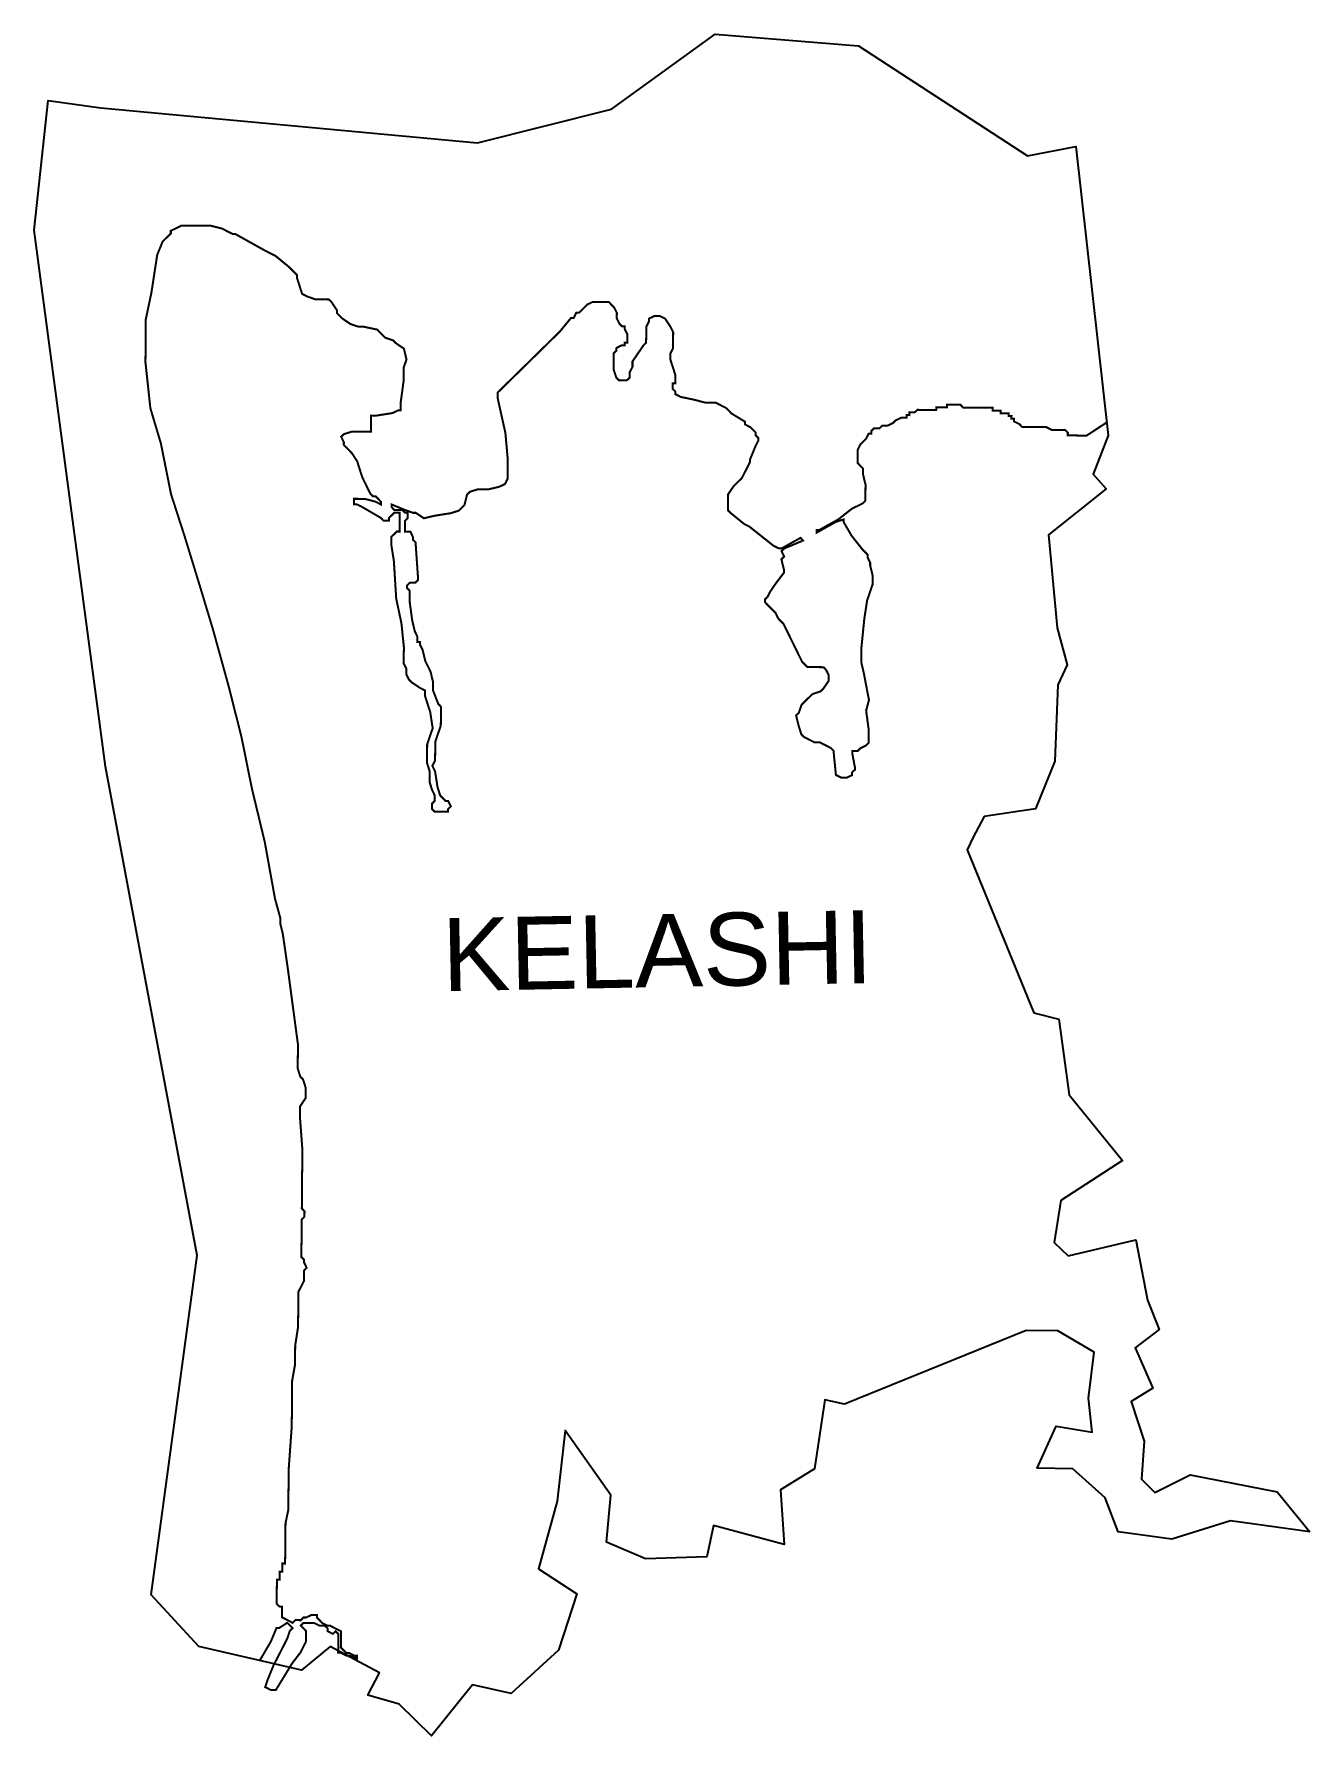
# Model space of a CAD drawing. Header units: metres. Extents: x 293535 to 295436, y 1981150 to 1983687.
import ezdxf

# ---------------------------------------------------------------- set-up
doc = ezdxf.new("R2010")
doc.units = ezdxf.units.M
for name, color, linetype in [('HIGH TIDE LINE', 6, 'Continuous'), ('village', 3, 'Continuous'), ('VILLAGE NAME', 250, 'Continuous')]:
    doc.layers.add(name, color=color, linetype=linetype)
doc.styles.get("Standard").update_dxf_attribs({"font": 'calibri.ttf'})

msp = doc.modelspace()

# ---------------------------------------------------------------- linework, layer by layer
at = {"layer": 'HIGH TIDE LINE', "lineweight": 0}
msp.add_lwpolyline([(295133.2, 1983108, 3.01, 3.01, 0), (295127.1, 1983104.1, 3.01, 3.01, 0), (295102.9, 1983088.2, 3.01, 3.01, 0), (295074.9, 1983088.5, 3.01, 3.01, 0), (295074.9, 1983092.5, 3.01, 3.01, 0), (295070.9, 1983096.5, 3.01, 3.01, 0), (295050.9, 1983096.7, 3.01, 3.01, 0), (295042.9, 1983100.8, 3.01, 3.01, 0), (295006.8, 1983101.1, 3.01, 3.01, 0), (295002.9, 1983105.2, 3.01, 3.01, 0), (294994.9, 1983109.3, 3.01, 3.01, 0), (294994.9, 1983113.3, 3.01, 3.01, 0), (294990.9, 1983113.3, 3.01, 3.01, 0), (294991, 1983117.3, 3.01, 3.01, 0), (294987, 1983117.4, 3.01, 3.01, 0), (294987, 1983121.4, 3.01, 3.01, 0), (294975, 1983121.5, 3.01, 3.01, 0), (294975, 1983125.5, 3.01, 3.01, 0), (294963, 1983125.6, 3.01, 3.01, 0), (294963, 1983129.6, 3.01, 3.01, 0), (294918.9, 1983130, 3.01, 3.01, 0), (294915, 1983134.1, 3.01, 3.01, 0), (294894.9, 1983134.2, 3.01, 3.01, 0), (294894.9, 1983130.2, 3.01, 3.01, 0), (294878.9, 1983130.4, 3.01, 3.01, 0), (294878.8, 1983126.4, 3.01, 3.01, 0), (294850.8, 1983126.6, 3.01, 3.01, 0), (294846.7, 1983122.7, 3.01, 3.01, 0), (294838.7, 1983122.7, 3.01, 3.01, 0), (294838.7, 1983118.7, 3.01, 3.01, 0), (294834.7, 1983118.8, 3.01, 3.01, 0), (294834.6, 1983114.7, 3.01, 3.01, 0), (294826.6, 1983114.8, 3.01, 3.01, 0), (294818.5, 1983110.9, 3.01, 3.01, 0), (294814.5, 1983106.9, 3.01, 3.01, 0), (294806.5, 1983103, 3.01, 3.01, 0), (294798.4, 1983103.1, 3.01, 3.01, 0), (294794.4, 1983099.1, 3.01, 3.01, 0), (294786.4, 1983099.2, 3.01, 3.01, 0), (294782.3, 1983095.2, 3.01, 3.01, 0), (294782.3, 1983091.2, 3.01, 3.01, 0), (294778.3, 1983091.2, 3.01, 3.01, 0), (294774.2, 1983083.2, 3.01, 3.01, 0), (294770.2, 1983079.3, 3.01, 3.01, 0), (294766.1, 1983075.3, 3.01, 3.01, 0), (294762, 1983067.3, 3.01, 3.01, 0), (294761.9, 1983047.3, 3.01, 3.01, 0), (294765.8, 1983043.2, 3.01, 3.01, 0), (294769.8, 1983039.2, 3.01, 3.01, 0), (294769.7, 1983031.2, 3.01, 3.01, 0), (294773.6, 1983015.1, 3.01, 3.01, 0), (294773.4, 1982991, 3.01, 3.01, 0), (294769.3, 1982987.1, 3.01, 3.01, 0), (294753.2, 1982979.2, 3.01, 3.01, 0), (294733, 1982963.3, 3.01, 3.01, 0), (294704.8, 1982947.6, 3.01, 3.01, 0), (294700.8, 1982947.6, 3.01, 3.01, 0), (294700.8, 1982943.6, 3.01, 3.01, 0), (294729, 1982959.4, 3.01, 3.01, 0), (294741, 1982963.3, 3.01, 3.01, 0), (294741, 1982959.3, 3.01, 3.01, 0), (294752.8, 1982939.1, 3.01, 3.01, 0), (294768.7, 1982918.9, 3.01, 3.01, 0), (294776.6, 1982910.8, 3.01, 3.01, 0), (294776.6, 1982906.8, 3.01, 3.01, 0), (294780.5, 1982898.8, 3.01, 3.01, 0), (294780.5, 1982894.8, 3.01, 3.01, 0), (294784.4, 1982878.7, 3.01, 3.01, 0), (294784.2, 1982866.7, 3.01, 3.01, 0), (294780.1, 1982854.7, 3.01, 3.01, 0), (294776, 1982842.7, 3.01, 3.01, 0), (294771.7, 1982814.7, 3.01, 3.01, 0), (294767.3, 1982770.6, 3.01, 3.01, 0), (294767.2, 1982750.6, 3.01, 3.01, 0), (294771, 1982734.5, 3.01, 3.01, 0), (294774.8, 1982714.4, 3.01, 3.01, 0), (294778.7, 1982694.3, 3.01, 3.01, 0), (294774.5, 1982678.3, 3.01, 3.01, 0), (294778.3, 1982650.2, 3.01, 3.01, 0), (294778.1, 1982630.2, 3.01, 3.01, 0), (294774, 1982626.2, 3.01, 3.01, 0), (294766, 1982622.3, 3.01, 3.01, 0), (294761.9, 1982618.3, 3.01, 3.01, 0), (294753.9, 1982618.4, 3.01, 3.01, 0), (294753.9, 1982614.4, 3.01, 3.01, 0), (294757.7, 1982594.3, 3.01, 3.01, 0), (294757.7, 1982590.3, 3.01, 3.01, 0), (294753.6, 1982586.3, 3.01, 3.01, 0), (294753.6, 1982582.3, 3.01, 3.01, 0), (294745.5, 1982578.4, 3.01, 3.01, 0), (294737.5, 1982578.5, 3.01, 3.01, 0), (294729.5, 1982582.5, 3.01, 3.01, 0), (294725.9, 1982618.6, 3.01, 3.01, 0), (294721.9, 1982622.7, 3.01, 3.01, 0), (294705.9, 1982630.9, 3.01, 3.01, 0), (294697.9, 1982630.9, 3.01, 3.01, 0), (294689.9, 1982635, 3.01, 3.01, 0), (294682, 1982639.1, 3.01, 3.01, 0), (294678, 1982643.1, 3.01, 3.01, 0), (294674.1, 1982655.2, 3.01, 3.01, 0), (294670.2, 1982671.3, 3.01, 3.01, 0), (294674.3, 1982675.2, 3.01, 3.01, 0), (294678.4, 1982687.2, 3.01, 3.01, 0), (294682.4, 1982691.2, 3.01, 3.01, 0), (294686.5, 1982695.2, 3.01, 3.01, 0), (294694.6, 1982703.1, 3.01, 3.01, 0), (294706.6, 1982707, 3.01, 3.01, 0), (294710.7, 1982711, 3.01, 3.01, 0), (294718.8, 1982722.9, 3.01, 3.01, 0), (294718.9, 1982731, 3.01, 3.01, 0), (294714.9, 1982739, 3.01, 3.01, 0), (294711, 1982743.1, 3.01, 3.01, 0), (294686.9, 1982743.3, 3.01, 3.01, 0), (294679, 1982751.4, 3.01, 3.01, 0), (294667.2, 1982775.5, 3.01, 3.01, 0), (294651.4, 1982807.7, 3.01, 3.01, 0), (294643.5, 1982815.8, 3.01, 3.01, 0), (294639.6, 1982823.9, 3.01, 3.01, 0), (294631.6, 1982832, 3.01, 3.01, 0), (294623.7, 1982840.1, 3.01, 3.01, 0), (294623.7, 1982844.1, 3.01, 3.01, 0), (294627.8, 1982848.1, 3.01, 3.01, 0), (294631.8, 1982856, 3.01, 3.01, 0), (294640, 1982868, 3.01, 3.01, 0), (294652.1, 1982883.9, 3.01, 3.01, 0), (294652.2, 1982887.9, 3.01, 3.01, 0), (294648.3, 1982904, 3.01, 3.01, 0), (294652.4, 1982908, 3.01, 3.01, 0), (294648.4, 1982916, 3.01, 3.01, 0), (294652.5, 1982920, 3.01, 3.01, 0), (294680.6, 1982931.8, 3.01, 3.01, 0), (294676.7, 1982935.8, 3.01, 3.01, 0), (294648.5, 1982920, 3.01, 3.01, 0), (294644.4, 1982920.1, 3.01, 3.01, 0), (294636.5, 1982924.1, 3.01, 3.01, 0), (294600.7, 1982952.5, 3.01, 3.01, 0), (294592.7, 1982956.6, 3.01, 3.01, 0), (294572.8, 1982972.8, 3.01, 3.01, 0), (294568.8, 1982976.9, 3.01, 3.01, 0), (294569, 1983000.9, 3.01, 3.01, 0), (294577.2, 1983012.9, 3.01, 3.01, 0), (294589.3, 1983024.8, 3.01, 3.01, 0), (294593.4, 1983032.8, 3.01, 3.01, 0), (294601.5, 1983048.7, 3.01, 3.01, 0), (294601.6, 1983052.7, 3.01, 3.01, 0), (294609.8, 1983072.7, 3.01, 3.01, 0), (294613.9, 1983080.7, 3.01, 3.01, 0), (294613.9, 1983084.7, 3.01, 3.01, 0), (294609.9, 1983088.7, 3.01, 3.01, 0), (294610, 1983092.8, 3.01, 3.01, 0), (294602, 1983100.8, 3.01, 3.01, 0), (294594, 1983104.9, 3.01, 3.01, 0), (294594.1, 1983108.9, 3.01, 3.01, 0), (294574.1, 1983121.1, 3.01, 3.01, 0), (294566.2, 1983129.2, 3.01, 3.01, 0), (294550.2, 1983137.4, 3.01, 3.01, 0), (294534.2, 1983137.5, 3.01, 3.01, 0), (294518.2, 1983141.7, 3.01, 3.01, 0), (294498.2, 1983145.9, 3.01, 3.01, 0), (294490.2, 1983150, 3.01, 3.01, 0), (294490.3, 1983154, 3.01, 3.01, 0), (294486.3, 1983158, 3.01, 3.01, 0), (294486.4, 1983166, 3.01, 3.01, 0), (294490.4, 1983166, 3.01, 3.01, 0), (294490.5, 1983178, 3.01, 3.01, 0), (294482.7, 1983202.2, 3.01, 3.01, 0), (294482.8, 1983210.2, 3.01, 3.01, 0), (294486.9, 1983218.2, 3.01, 3.01, 0), (294487.1, 1983242.2, 3.01, 3.01, 0), (294483.1, 1983250.3, 3.01, 3.01, 0), (294475.2, 1983262.4, 3.01, 3.01, 0), (294467.3, 1983266.4, 3.01, 3.01, 0), (294459.2, 1983266.5, 3.01, 3.01, 0), (294451.2, 1983262.6, 3.01, 3.01, 0), (294451.1, 1983258.6, 3.01, 3.01, 0), (294447.1, 1983250.6, 3.01, 3.01, 0), (294446.8, 1983226.5, 3.01, 3.01, 0), (294442.8, 1983222.6, 3.01, 3.01, 0), (294426.5, 1983198.7, 3.01, 3.01, 0), (294426.5, 1983190.6, 3.01, 3.01, 0), (294422.4, 1983182.7, 3.01, 3.01, 0), (294422.3, 1983174.6, 3.01, 3.01, 0), (294418.3, 1983170.7, 3.01, 3.01, 0), (294406.3, 1983170.8, 3.01, 3.01, 0), (294402.3, 1983174.8, 3.01, 3.01, 0), (294398.4, 1983186.9, 3.01, 3.01, 0), (294398.6, 1983210.9, 3.01, 3.01, 0), (294402.6, 1983214.9, 3.01, 3.01, 0), (294402.7, 1983218.9, 3.01, 3.01, 0), (294410.7, 1983222.9, 3.01, 3.01, 0), (294414.7, 1983222.8, 3.01, 3.01, 0), (294414.8, 1983226.8, 3.01, 3.01, 0), (294418.8, 1983226.8, 3.01, 3.01, 0), (294418.9, 1983238.8, 3.01, 3.01, 0), (294415, 1983246.9, 3.01, 3.01, 0), (294415, 1983250.9, 3.01, 3.01, 0), (294411, 1983250.9, 3.01, 3.01, 0), (294407, 1983255, 3.01, 3.01, 0), (294403.1, 1983263, 3.01, 3.01, 0), (294403.2, 1983271, 3.01, 3.01, 0), (294399.2, 1983279.1, 3.01, 3.01, 0), (294395.3, 1983283.1, 3.01, 3.01, 0), (294391.3, 1983287.2, 3.01, 3.01, 0), (294367.2, 1983287.4, 3.01, 3.01, 0), (294359.2, 1983283.5, 3.01, 3.01, 0), (294347.1, 1983271.5, 3.01, 3.01, 0), (294343, 1983271.6, 3.01, 3.01, 0), (294339, 1983263.6, 3.01, 3.01, 0), (294335, 1983263.6, 3.01, 3.01, 0), (294318.7, 1983243.7, 3.01, 3.01, 0), (294266.2, 1983192.1, 3.01, 3.01, 0), (294229.8, 1983156.4, 3.01, 3.01, 0), (294225.7, 1983152.4, 3.01, 3.01, 0), (294225.6, 1983144.4, 3.01, 3.01, 0), (294237.2, 1983092.2, 3.01, 3.01, 0), (294240.8, 1983052, 3.01, 3.01, 0), (294240.6, 1983024, 3.01, 3.01, 0), (294236.5, 1983016, 3.01, 3.01, 0), (294228.4, 1983012.1, 3.01, 3.01, 0), (294212.4, 1983008.2, 3.01, 3.01, 0), (294196.3, 1983008.3, 3.01, 3.01, 0), (294184.3, 1983004.4, 3.01, 3.01, 0), (294180.2, 1983000.5, 3.01, 3.01, 0), (294176.1, 1982984.5, 3.01, 3.01, 0), (294168, 1982976.5, 3.01, 3.01, 0), (294155.9, 1982972.6, 3.01, 3.01, 0), (294131.8, 1982968.8, 3.01, 3.01, 0), (294115.8, 1982965, 3.01, 3.01, 0), (294103.8, 1982973.1, 3.01, 3.01, 0), (294099.8, 1982973.1, 3.01, 3.01, 0), (294087.8, 1982977.3, 3.01, 3.01, 0), (294067.9, 1982985.5, 3.01, 3.01, 0), (294067.8, 1982981.5, 3.01, 3.01, 0), (294071.8, 1982977.4, 3.01, 3.01, 0), (294083.8, 1982977.3, 3.01, 3.01, 0), (294087.8, 1982973.3, 3.01, 3.01, 0), (294091.8, 1982973.2, 3.01, 3.01, 0), (294091.7, 1982965.2, 3.01, 3.01, 0), (294087.7, 1982961.2, 3.01, 3.01, 0), (294087.5, 1982945.2, 3.01, 3.01, 0), (294095.6, 1982945.1, 3.01, 3.01, 0), (294099.5, 1982937.1, 3.01, 3.01, 0), (294099.5, 1982933.1, 3.01, 3.01, 0), (294103.4, 1982929, 3.01, 3.01, 0), (294107, 1982876.9, 3.01, 3.01, 0), (294106.9, 1982872.9, 3.01, 3.01, 0), (294102.9, 1982868.9, 3.01, 3.01, 0), (294094.9, 1982869, 3.01, 3.01, 0), (294090.8, 1982865, 3.01, 3.01, 0), (294090.8, 1982861, 3.01, 3.01, 0), (294094.7, 1982856.9, 3.01, 3.01, 0), (294094.6, 1982840.9, 3.01, 3.01, 0), (294098.4, 1982812.8, 3.01, 3.01, 0), (294102.2, 1982796.7, 3.01, 3.01, 0), (294106.1, 1982788.7, 3.01, 3.01, 0), (294106.1, 1982780.7, 3.01, 3.01, 0), (294110.1, 1982780.6, 3.01, 3.01, 0), (294110, 1982776.6, 3.01, 3.01, 0), (294114, 1982768.6, 3.01, 3.01, 0), (294117.8, 1982752.5, 3.01, 3.01, 0), (294121.8, 1982744.4, 3.01, 3.01, 0), (294125.7, 1982736.4, 3.01, 3.01, 0), (294129.6, 1982720.3, 3.01, 3.01, 0), (294129.5, 1982708.3, 3.01, 3.01, 0), (294137.3, 1982688.2, 3.01, 3.01, 0), (294141.3, 1982684.1, 3.01, 3.01, 0), (294141, 1982656.1, 3.01, 3.01, 0), (294132.8, 1982632.1, 3.01, 3.01, 0), (294132.5, 1982604, 3.01, 3.01, 0), (294128.4, 1982596.1, 3.01, 3.01, 0), (294132.4, 1982588, 3.01, 3.01, 0), (294136.2, 1982563.9, 3.01, 3.01, 0), (294140.1, 1982551.9, 3.01, 3.01, 0), (294148, 1982543.8, 3.01, 3.01, 0), (294152, 1982543.7, 3.01, 3.01, 0), (294155.9, 1982535.7, 3.01, 3.01, 0), (294151.9, 1982531.7, 3.01, 3.01, 0), (294151.9, 1982527.7, 3.01, 3.01, 0), (294131.8, 1982527.9, 3.01, 3.01, 0), (294127.8, 1982531.9, 3.01, 3.01, 0), (294127.9, 1982539.9, 3.01, 3.01, 0), (294132, 1982543.9, 3.01, 3.01, 0), (294132, 1982551.9, 3.01, 3.01, 0), (294128.1, 1982560, 3.01, 3.01, 0), (294124.2, 1982572, 3.01, 3.01, 0), (294124.4, 1982588.1, 3.01, 3.01, 0), (294120.5, 1982600.1, 3.01, 3.01, 0), (294120.7, 1982628.2, 3.01, 3.01, 0), (294124.8, 1982640.2, 3.01, 3.01, 0), (294128.9, 1982652.2, 3.01, 3.01, 0), (294125.2, 1982676.3, 3.01, 3.01, 0), (294117.4, 1982700.4, 3.01, 3.01, 0), (294117.4, 1982708.4, 3.01, 3.01, 0), (294109.5, 1982712.5, 3.01, 3.01, 0), (294097.5, 1982720.6, 3.01, 3.01, 0), (294093.5, 1982724.7, 3.01, 3.01, 0), (294089.6, 1982732.7, 3.01, 3.01, 0), (294089.7, 1982740.7, 3.01, 3.01, 0), (294085.7, 1982748.8, 3.01, 3.01, 0), (294086, 1982772.8, 3.01, 3.01, 0), (294082.3, 1982808.9, 3.01, 3.01, 0), (294074.6, 1982845.1, 3.01, 3.01, 0), (294071.1, 1982901.3, 3.01, 3.01, 0), (294067.3, 1982925.3, 3.01, 3.01, 0), (294067.4, 1982937.4, 3.01, 3.01, 0), (294075.5, 1982945.3, 3.01, 3.01, 0), (294079.5, 1982945.3, 3.01, 3.01, 0), (294079.8, 1982973.3, 3.01, 3.01, 0), (294071.8, 1982973.4, 3.01, 3.01, 0), (294067.7, 1982969.4, 3.01, 3.01, 0), (294063.7, 1982965.5, 3.01, 3.01, 0), (294063.6, 1982961.5, 3.01, 3.01, 0), (294055.6, 1982961.5, 3.01, 3.01, 0), (294051.7, 1982965.6, 3.01, 3.01, 0), (294023.7, 1982981.9, 3.01, 3.01, 0), (294015.8, 1982985.9, 3.01, 3.01, 0), (294011.8, 1982986, 3.01, 3.01, 0), (294011.8, 1982994, 3.01, 3.01, 0), (294027.9, 1982993.9, 3.01, 3.01, 0), (294043.9, 1982989.7, 3.01, 3.01, 0), (294051.8, 1982985.6, 3.01, 3.01, 0), (294051.9, 1982989.6, 3.01, 3.01, 0), (294043.9, 1982997.7, 3.01, 3.01, 0), (294039.9, 1982997.8, 3.01, 3.01, 0), (294035.9, 1983001.8, 3.01, 3.01, 0), (294032, 1983009.8, 3.01, 3.01, 0), (294024.1, 1983026, 3.01, 3.01, 0), (294020.2, 1983038, 3.01, 3.01, 0), (294016.4, 1983050.1, 3.01, 3.01, 0), (294008.4, 1983062.2, 3.01, 3.01, 0), (294000.5, 1983070.3, 3.01, 3.01, 0), (293996.5, 1983074.3, 3.01, 3.01, 0), (293996.6, 1983078.3, 3.01, 3.01, 0), (293992.6, 1983086.4, 3.01, 3.01, 0), (293996.7, 1983090.4, 3.01, 3.01, 0), (294008.7, 1983094.2, 3.01, 3.01, 0), (294036.8, 1983094, 3.01, 3.01, 0), (294037, 1983118, 3.01, 3.01, 0), (294045, 1983118, 3.01, 3.01, 0), (294069.1, 1983121.8, 3.01, 3.01, 0), (294077.2, 1983125.7, 3.01, 3.01, 0), (294081.2, 1983125.7, 3.01, 3.01, 0), (294081.3, 1983137.7, 3.01, 3.01, 0), (294085.6, 1983169.7, 3.01, 3.01, 0), (294085.8, 1983189.8, 3.01, 3.01, 0), (294089.9, 1983201.7, 3.01, 3.01, 0), (294086, 1983217.8, 3.01, 3.01, 0), (294074.1, 1983225.9, 3.01, 3.01, 0), (294070.1, 1983230, 3.01, 3.01, 0), (294058.1, 1983234.1, 3.01, 3.01, 0), (294046.2, 1983246.2, 3.01, 3.01, 0), (294026.2, 1983250.4, 3.01, 3.01, 0), (294018.2, 1983250.5, 3.01, 3.01, 0), (294006.2, 1983254.6, 3.01, 3.01, 0), (293994.2, 1983262.8, 3.01, 3.01, 0), (293986.3, 1983270.8, 3.01, 3.01, 0), (293986.3, 1983274.9, 3.01, 3.01, 0), (293978.4, 1983287, 3.01, 3.01, 0), (293974.5, 1983291, 3.01, 3.01, 0), (293954.4, 1983291.2, 3.01, 3.01, 0), (293942.4, 1983295.3, 3.01, 3.01, 0), (293934.5, 1983299.4, 3.01, 3.01, 0), (293930.6, 1983311.4, 3.01, 3.01, 0), (293926.7, 1983323.5, 3.01, 3.01, 0), (293926.7, 1983327.5, 3.01, 3.01, 0), (293914.8, 1983339.6, 3.01, 3.01, 0), (293894.9, 1983355.9, 3.01, 3.01, 0), (293878.9, 1983364, 3.01, 3.01, 0), (293835.1, 1983388.5, 3.01, 3.01, 0), (293831.1, 1983388.5, 3.01, 3.01, 0), (293815.1, 1983396.7, 3.01, 3.01, 0), (293799.1, 1983400.8, 3.01, 3.01, 0), (293755, 1983401.2, 3.01, 3.01, 0), (293747, 1983397.3, 3.01, 3.01, 0), (293738.9, 1983393.4, 3.01, 3.01, 0), (293738.9, 1983389.4, 3.01, 3.01, 0), (293726.7, 1983377.4, 3.01, 3.01, 0), (293718.6, 1983357.5, 3.01, 3.01, 0), (293714.3, 1983329.5, 3.01, 3.01, 0), (293710, 1983301.4, 3.01, 3.01, 0), (293701.6, 1983261.4, 3.01, 3.01, 0), (293701.1, 1983197.3, 3.01, 3.01, 0), (293708.4, 1983129.1, 3.01, 3.01, 0), (293724, 1983076.8, 3.01, 3.01, 0), (293739.3, 1983000.5, 3.01, 3.01, 0), (293758.8, 1982940.2, 3.01, 3.01, 0), (293782.2, 1982863.8, 3.01, 3.01, 0), (293801.6, 1982799.5, 3.01, 3.01, 0), (293824.9, 1982715.1, 3.01, 3.01, 0), (293844.2, 1982638.7, 3.01, 3.01, 0), (293859.6, 1982562.4, 3.01, 3.01, 0), (293878.9, 1982482.1, 3.01, 3.01, 0), (293894.1, 1982397.8, 3.01, 3.01, 0), (293901.9, 1982369.6, 3.01, 3.01, 0), (293901.8, 1982361.6, 3.01, 3.01, 0), (293905.7, 1982345.5, 3.01, 3.01, 0), (293913.2, 1982293.4, 3.01, 3.01, 0), (293920.7, 1982237.2, 3.01, 3.01, 0), (293928.2, 1982181, 3.01, 3.01, 0), (293927.9, 1982144.9, 3.01, 3.01, 0), (293931.8, 1982132.8, 3.01, 3.01, 0), (293935.8, 1982128.8, 3.01, 3.01, 0), (293939.7, 1982116.7, 3.01, 3.01, 0), (293939.5, 1982100.7, 3.01, 3.01, 0), (293931.4, 1982088.7, 3.01, 3.01, 0), (293931.2, 1982072.7, 3.01, 3.01, 0), (293934.8, 1982024.6, 3.01, 3.01, 0), (293934, 1981936.4, 3.01, 3.01, 0), (293938, 1981932.3, 3.01, 3.01, 0), (293937.9, 1981924.3, 3.01, 3.01, 0), (293933.9, 1981920.3, 3.01, 3.01, 0), (293933.3, 1981864.2, 3.01, 3.01, 0), (293937.3, 1981860.2, 3.01, 3.01, 0), (293937.3, 1981856.2, 3.01, 3.01, 0), (293941.2, 1981848.1, 3.01, 3.01, 0), (293937.2, 1981844.1, 3.01, 3.01, 0), (293937, 1981828.1, 3.01, 3.01, 0), (293928.9, 1981812.2, 3.01, 3.01, 0), (293928.4, 1981760, 3.01, 3.01, 0), (293924.1, 1981732, 3.01, 3.01, 0), (293923.9, 1981704, 3.01, 3.01, 0), (293919.6, 1981679.9, 3.01, 3.01, 0), (293919, 1981611.8, 3.01, 3.01, 0), (293914.4, 1981547.7, 3.01, 3.01, 0), (293913.9, 1981487.6, 3.01, 3.01, 0), (293909.7, 1981467.6, 3.01, 3.01, 0), (293909.1, 1981407.4, 3.01, 3.01, 0), (293905.1, 1981407.5, 3.01, 3.01, 0), (293905, 1981395.4, 3.01, 3.01, 0), (293901, 1981395.5, 3.01, 3.01, 0), (293900.9, 1981383.5, 3.01, 3.01, 0), (293896.9, 1981383.5, 3.01, 3.01, 0), (293896.5, 1981347.4, 3.01, 3.01, 0), (293900.5, 1981343.4, 3.01, 3.01, 0), (293904.5, 1981343.3, 3.01, 3.01, 0), (293904.4, 1981327.3, 3.01, 3.01, 0), (293912.4, 1981323.2, 3.01, 3.01, 0), (293920.3, 1981319.1, 3.01, 3.01, 0), (293924.4, 1981323.1, 3.01, 3.01, 0), (293932.4, 1981323, 3.01, 3.01, 0), (293936.4, 1981327, 3.01, 3.01, 0), (293940.5, 1981327, 3.01, 3.01, 0), (293948.5, 1981330.9, 3.01, 3.01, 0), (293956.5, 1981330.8, 3.01, 3.01, 0), (293956.5, 1981326.8, 3.01, 3.01, 0), (293960.5, 1981322.8, 3.01, 3.01, 0), (293964.4, 1981318.7, 3.01, 3.01, 0), (293972.4, 1981314.7, 3.01, 3.01, 0), (293976.4, 1981314.6, 3.01, 3.01, 0), (293984.4, 1981310.5, 3.01, 3.01, 0), (293992.4, 1981306.5, 3.01, 3.01, 0), (293992.1, 1981282.4, 3.01, 3.01, 0), (294000.1, 1981274.3, 3.01, 3.01, 0), (294004.1, 1981274.3, 3.01, 3.01, 0), (294012.1, 1981270.2, 3.01, 3.01, 0), (294016.1, 1981270.2, 3.01, 3.01, 0), (294016, 1981266.1, 3.01, 3.01, 0), (294004.1, 1981270.3, 3.01, 3.01, 0), (294000.1, 1981270.3, 3.01, 3.01, 0), (293992.1, 1981274.4, 3.01, 3.01, 0), (293988.1, 1981274.4, 3.01, 3.01, 0), (293988.3, 1981302.5, 3.01, 3.01, 0), (293984.4, 1981306.5, 3.01, 3.01, 0), (293980.3, 1981302.6, 3.01, 3.01, 0), (293972.3, 1981306.6, 3.01, 3.01, 0), (293972.4, 1981310.6, 3.01, 3.01, 0), (293968.4, 1981314.7, 3.01, 3.01, 0), (293960.4, 1981314.8, 3.01, 3.01, 0), (293952.4, 1981318.8, 3.01, 3.01, 0), (293936.4, 1981319, 3.01, 3.01, 0), (293932.3, 1981315, 3.01, 3.01, 0), (293936.3, 1981311, 3.01, 3.01, 0), (293940.3, 1981306.9, 3.01, 3.01, 0), (293940.1, 1981290.9, 3.01, 3.01, 0), (293932, 1981274.9, 3.01, 3.01, 0), (293919.8, 1981259, 3.01, 3.01, 0), (293895.4, 1981219.1, 3.01, 3.01, 0), (293887.4, 1981219.2, 3.01, 3.01, 0), (293879.4, 1981223.3, 3.01, 3.01, 0), (293883.5, 1981235.3, 3.01, 3.01, 0), (293891.7, 1981255.3, 3.01, 3.01, 0), (293912.1, 1981295.2, 3.01, 3.01, 0), (293916.2, 1981307.2, 3.01, 3.01, 0), (293920.3, 1981311.1, 3.01, 3.01, 0), (293912.3, 1981319.2, 3.01, 3.01, 0), (293900.2, 1981311.3, 3.01, 3.01, 0), (293896.2, 1981311.3, 3.01, 3.01, 0), (293888, 1981291.4, 3.01, 3.01, 0), (293871.7, 1981263.5, 3.01, 3.01, 0), (293871.5, 1981262.7, 3.01, 3.01, 0)], format="xyseb", dxfattribs=at)
at = {"layer": 'village', "color": 3}
msp.add_polyline3d([(295435.5, 1981454.6, 0), (295317, 1981470.8, 0), (295229.7, 1981443.6, 0), (295149.9, 1981454.8, 0), (295130.7, 1981505.5, 0), (295082.5, 1981548.3, 0), (295029.3, 1981549.3, 0), (295057.3, 1981612, 0), (295111.1, 1981603, 0), (295105.5, 1981653.9, 0), (295114.2, 1981722.4, 0), (295060.1, 1981754.3, 0), (295012.9, 1981754.9, 0), (294742.4, 1981644.8, 0), (294712.8, 1981651.4, 0), (294697.8, 1981548.6, 0), (294646.8, 1981517.2, 0), (294652.2, 1981435.6, 0), (294547.2, 1981463.9, 0), (294537, 1981417.5, 0), (294445.9, 1981414.4, 0), (294387.7, 1981439.2, 0), (294394, 1981509.4, 0), (294326, 1981605.6, 0), (294314.1, 1981500.5, 0), (294286.5, 1981399.5, 0), (294343.5, 1981362.3, 0), (294316.1, 1981278.3, 0), (294246, 1981213.5, 0), (294188.1, 1981226.8, 0), (294126.9, 1981150.5, 0), (294079, 1981198.1, 0), (294032.4, 1981211.1, 0), (294049.5, 1981244.3, 0), (293976.4, 1981283.7, 0), (293933.3, 1981248.4, 0), (293780.4, 1981283.6, 0), (293709.5, 1981360.8, 0), (293778.3, 1981866.6, 0), (293641.6, 1982595.3, 0), (293535.2, 1983394.1, 0), (293556, 1983587.6, 0), (293634.7, 1983576.8, 0), (294195.8, 1983524.4, 0), (294395.2, 1983574.7, 0), (294549.4, 1983686.6, 0), (294762.9, 1983669, 0), (295014.6, 1983505.3, 0), (295086.8, 1983519, 0), (295135.1, 1983088.5, 0), (295112.8, 1983030.5, 0), (295131.9, 1983008.7, 0), (295046, 1982940.3, 0), (295058.8, 1982801.7, 0), (295074.1, 1982746.8, 0), (295059.8, 1982716.6, 0), (295055.5, 1982603.3, 0), (295026.6, 1982531.9, 0), (294950.1, 1982520.7, 0), (294934, 1982489.8, 0), (294925, 1982471.1, 0), (295024.3, 1982227.8, 0), (295061.6, 1982218.7, 0), (295077, 1982105.9, 0), (295156.3, 1982008, 0), (295064.6, 1981948.4, 0), (295054.4, 1981885.7, 0), (295075.5, 1981865.9, 0), (295176.3, 1981889.6, 0), (295193.4, 1981800.1, 0), (295211.1, 1981756.3, 0), (295175.4, 1981728.7, 0), (295201.7, 1981668.9, 0), (295169.1, 1981648.8, 0), (295188.5, 1981589.7, 0), (295184.5, 1981533.3, 0), (295204.3, 1981513.5, 0), (295257, 1981539.4, 0), (295386.5, 1981514.1, 0)], close=True, dxfattribs=at)

# ---------------------------------------------------------------- texts
at = {"layer": 'VILLAGE NAME', "insert": (294141.7, 1982368.9), "char_height": 108.748, "attachment_point": 1, "rotation": 1.1028}
msp.add_mtext_dynamic_manual_height_columns('{\\fArial|b0|i0|c0|p34;KELASHI}', width=1571.314, gutter_width=543.7, heights=[0], dxfattribs=at)

doc.saveas('drawing.dxf')
